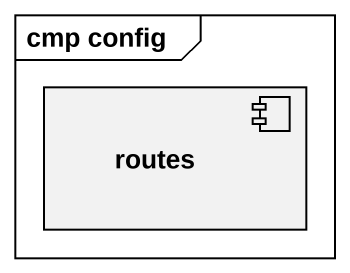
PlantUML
@startuml
mainframe cmp config
component routes
@enduml
